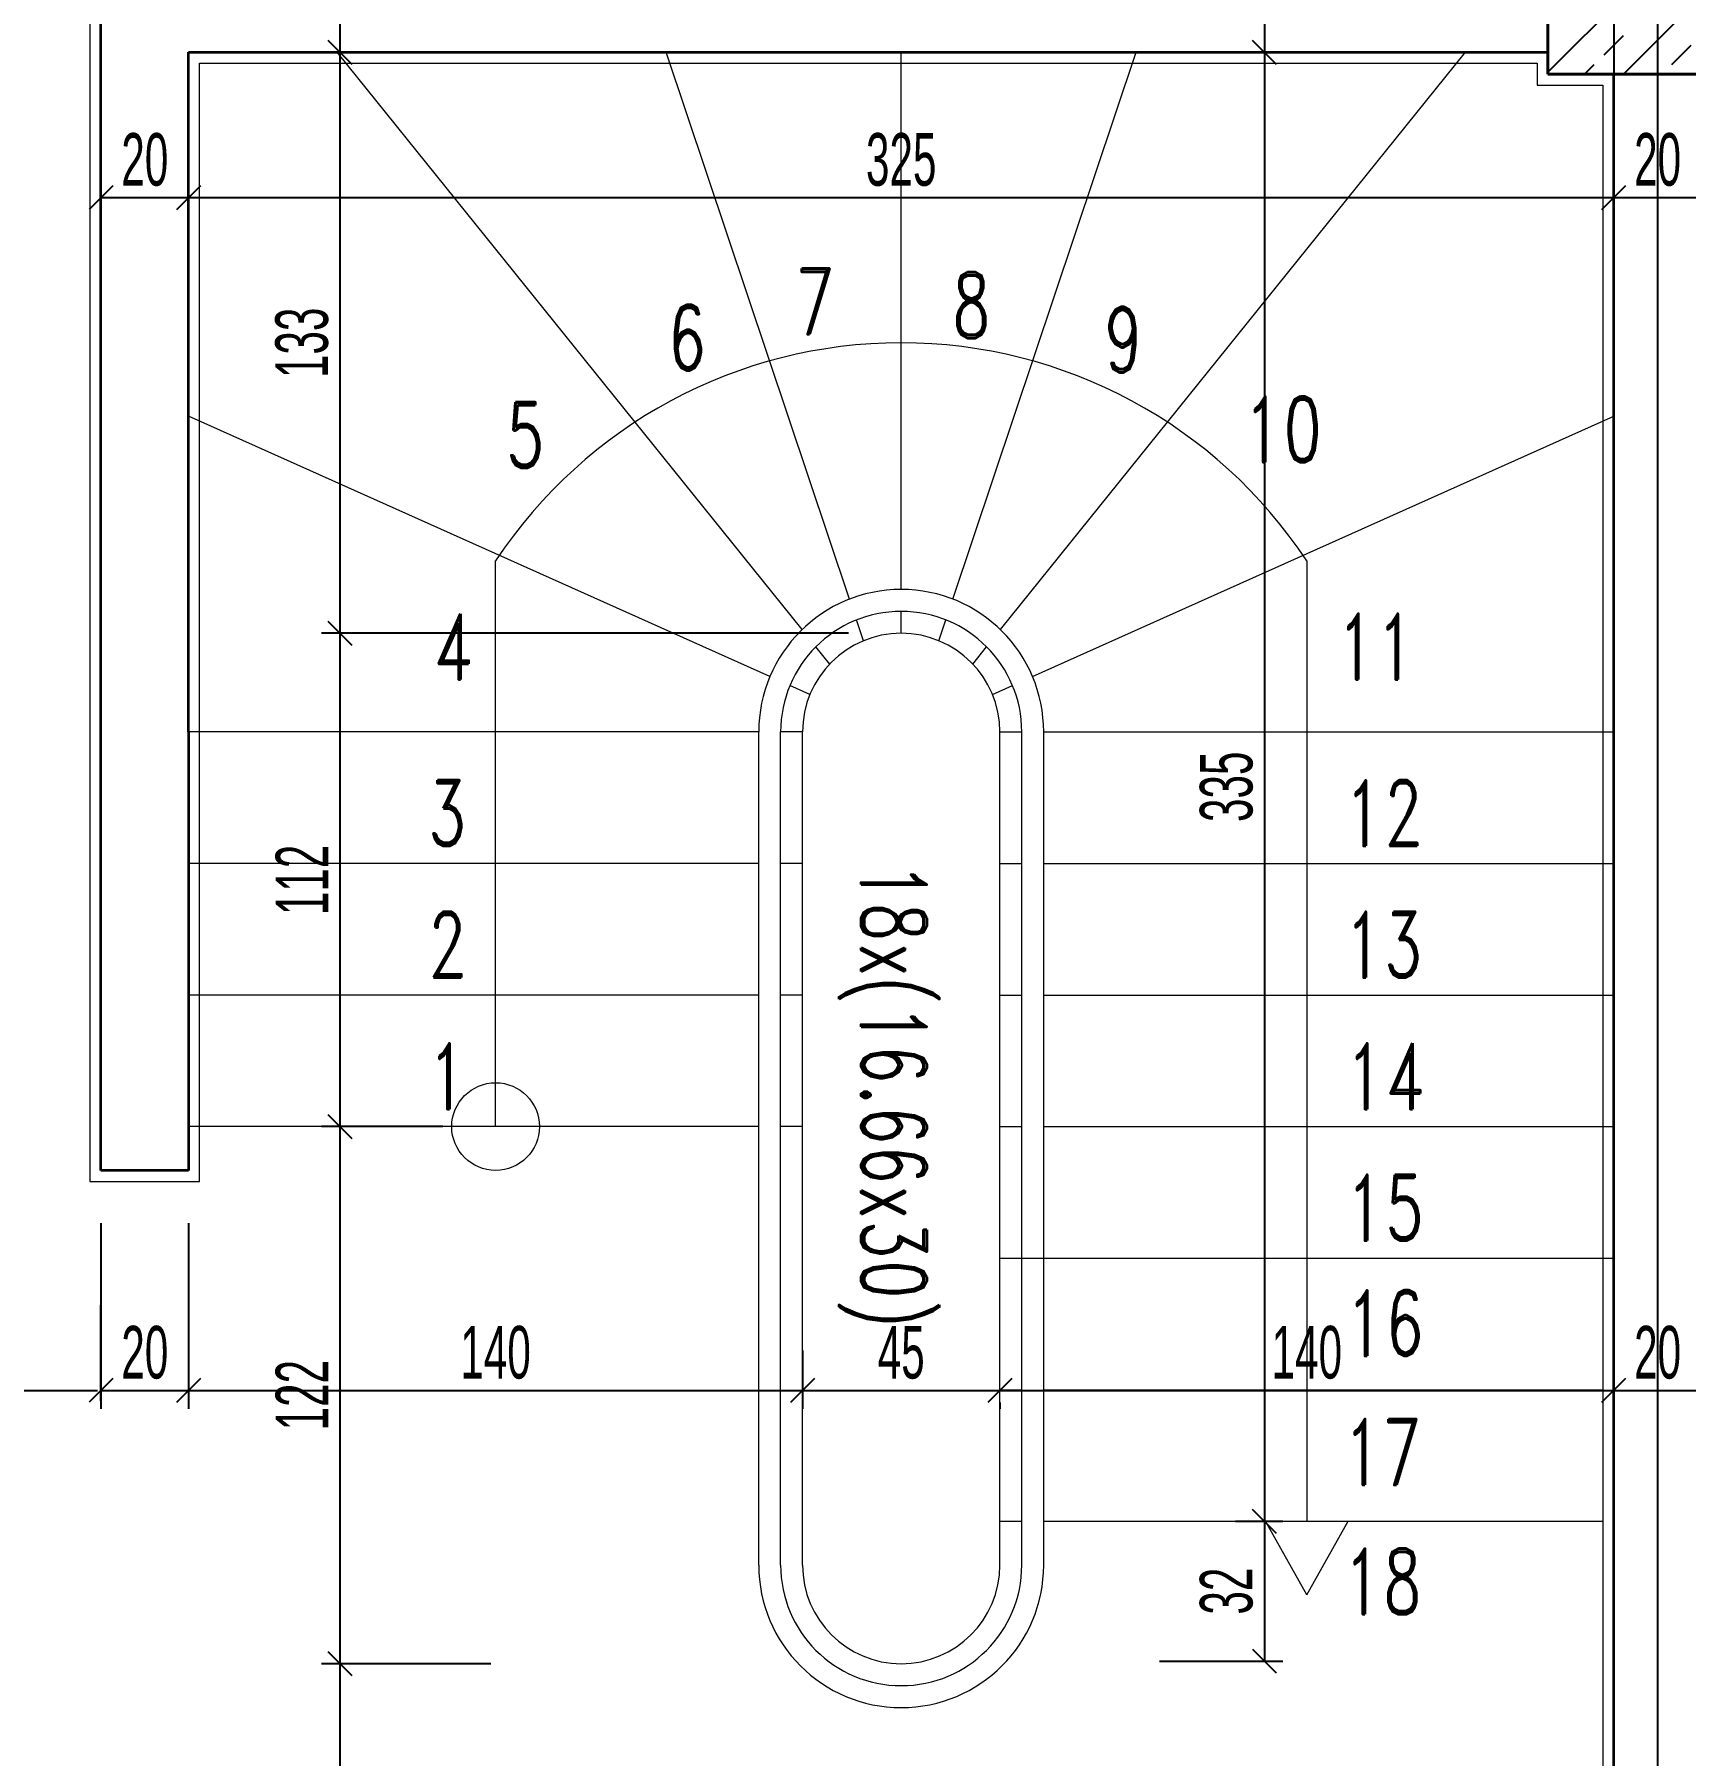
# Model space of a CAD drawing. Header units: inches. Extents: x -7543 to -822, y 102837 to 190349.
# Drawn here: x -833.7393 to -833.664, y 102837.046 to 102837.1245 of the extents above; entities that cross this region are included whole.
import ezdxf

# ---------------------------------------------------------------- set-up
doc = ezdxf.new("R2010")
doc.units = ezdxf.units.IN
doc.header["$MEASUREMENT"] = 0
doc.linetypes.add('DASHDOTX2', pattern=[2, 1, -0.5, 0, -0.5])
doc.layers.get('0').update_dxf_attribs({"lineweight": 25})
doc.layers.get('Defpoints').update_dxf_attribs({"lineweight": 25})
for name, color, linetype, lineweight in [('AKS', 1, 'Continuous', 25), ('ICOL', 55, 'Continuous', 25), ('KOLON', 2, 'Continuous', 40), ('SIVA', 150, 'Continuous', 15), ('TARAMA', 8, 'Continuous', 25), ('YAZI', 7, 'Continuous', 25)]:
    doc.layers.add(name, color=color, linetype=linetype, lineweight=lineweight)
doc.layers.add('DUVAR', color=7, linetype='Continuous', lineweight=35, true_color=0xfc4642)
doc.layers.add('MERDİVEN', color=7, linetype='Continuous', lineweight=20, true_color=0x16c244)
doc.styles.add('OLCU', font='tromand.shx', dxfattribs={"width": 0.6, "height": 12})
doc.styles.add('st1', font='romandtw.shx', dxfattribs={"width": 0.7, "height": 40})

# ---------------------------------------------------------------- blocks, each defined once
blk = doc.blocks.new('E')
at = {"layer": 'ICOL'}
for p, q in [((0, -3), (0, 25)), ((-2.83, -2.83), (2.83, 2.83))]:
    blk.add_line(p, q, dxfattribs=at)
blk = doc.blocks.new('_Oblique')
at = {"color": 0, "linetype": 'ByBlock', "lineweight": -2}
blk.add_line((-0.5, -0.5), (0.5, 0.5), dxfattribs=at)

msp = doc.modelspace()

# ---------------------------------------------------------------- linework, layer by layer
at = {"layer": 'AKS', "linetype": 'DASHDOTX2', "ltscale": 10}
msp.add_line((-833.665261, 102837.241638), (-833.665261, 102836.73452), dxfattribs=at)
at = {"layer": 'Defpoints', "color": 3}
msp.add_line((-833.667261, 102837.182685), (-833.667261, 102836.787684), dxfattribs=at)
at = {"layer": 'DUVAR'}
for p, q in [((-833.736261, 102837.072684), (-833.736261, 102837.127684)), ((-833.732261, 102837.092684), (-833.732261, 102837.123684)), ((-833.732261, 102837.123684), (-833.670261, 102837.123684)), ((-833.732261, 102837.092684), (-833.732261, 102837.123684)), ((-833.667261, 102836.958341), (-833.667261, 102837.122684)), ((-833.732261, 102837.092684), (-833.732261, 102837.072684)), ((-833.732261, 102837.072684), (-833.736261, 102837.072684))]:
    msp.add_line(p, q, dxfattribs=at)
at = {"layer": 'ICOL'}
for p, q in [((-833.725364, 102837.127684), (-833.725364, 102837.123684)), ((-833.683195, 102837.127684), (-833.683195, 102837.123684)), ((-833.725364, 102837.123684), (-833.725364, 102837.097184)), ((-833.683195, 102837.123684), (-833.683195, 102837.056684)), ((-833.736261, 102837.117055), (-833.732261, 102837.117055)), ((-833.732261, 102837.117055), (-833.667261, 102837.117055)), ((-833.667261, 102837.117055), (-833.663261, 102837.117055)), ((-833.725364, 102837.097184), (-833.725364, 102837.074684)), ((-833.725364, 102837.074684), (-833.725364, 102837.050184)), ((-833.835105, 102837.062648), (-833.736417, 102837.062648)), ((-833.736261, 102837.062648), (-833.732261, 102837.062648)), ((-833.732261, 102837.062648), (-833.704261, 102837.062648)), ((-833.704261, 102837.062648), (-833.695261, 102837.062648)), ((-833.695261, 102837.062648), (-833.667261, 102837.062648)), ((-833.667261, 102837.062648), (-833.663261, 102837.062648)), ((-833.683195, 102837.056684), (-833.683195, 102837.050308)), ((-833.725364, 102837.050184), (-833.725364, 102836.779684))]:
    msp.add_line(p, q, dxfattribs=at)
at = {"layer": 'ICOL', "color": 53}
for p, q in [((-833.725509, 102837.123684), (-833.726204, 102837.123684)), ((-833.725509, 102837.123684), (-833.726204, 102837.123684)), ((-833.685595, 102837.123684), (-833.684035, 102837.123684)), ((-833.685595, 102837.123684), (-833.684035, 102837.123684)), ((-833.667261, 102837.115886), (-833.667261, 102837.117895)), ((-833.667261, 102837.115886), (-833.667261, 102837.117895)), ((-833.732261, 102837.116797), (-833.732261, 102837.116215)), ((-833.732261, 102837.116797), (-833.732261, 102837.116215)), ((-833.736261, 102837.115425), (-833.736261, 102837.116215)), ((-833.702161, 102837.097184), (-833.726204, 102837.097184)), ((-833.702161, 102837.097184), (-833.726204, 102837.097184)), ((-833.720661, 102837.074684), (-833.726204, 102837.074684)), ((-833.720661, 102837.074684), (-833.726204, 102837.074684)), ((-833.736261, 102837.070284), (-833.736261, 102837.061808)), ((-833.732261, 102837.070284), (-833.732261, 102837.061808)), ((-833.732261, 102837.070284), (-833.732261, 102837.061808)), ((-833.704261, 102837.064477), (-833.704261, 102837.061808)), ((-833.704261, 102837.064477), (-833.704261, 102837.061808)), ((-833.667261, 102837.063256), (-833.667261, 102837.063488)), ((-833.667261, 102837.063256), (-833.667261, 102837.063488)), ((-833.695261, 102837.062092), (-833.695261, 102837.061808)), ((-833.695261, 102837.062092), (-833.695261, 102837.061808)), ((-833.684519, 102837.056684), (-833.682355, 102837.056684)), ((-833.684519, 102837.056684), (-833.682355, 102837.056684)), ((-833.718475, 102837.050184), (-833.726204, 102837.050184)), ((-833.718475, 102837.050184), (-833.726204, 102837.050184)), ((-833.687984, 102837.050308), (-833.682355, 102837.050308))]:
    msp.add_line(p, q, dxfattribs=at)
at = {"layer": 'KOLON'}
for p, q in [((-833.670261, 102837.127684), (-833.670261, 102837.122684)), ((-833.670261, 102837.122684), (-833.660261, 102837.122684))]:
    msp.add_line(p, q, dxfattribs=at)
at = {"layer": 'MERDİVEN'}
for p, q in [((-833.704285, 102837.097352), (-833.725494, 102837.123684)), ((-833.702118, 102837.098742), (-833.710476, 102837.123684)), ((-833.699761, 102837.099184), (-833.699761, 102837.123684)), ((-833.697404, 102837.098742), (-833.689046, 102837.123684)), ((-833.695237, 102837.097352), (-833.674029, 102837.123684)), ((-833.705748, 102837.095216), (-833.732261, 102837.107082)), ((-833.693775, 102837.095216), (-833.667261, 102837.107082)), ((-833.718261, 102837.074684), (-833.718261, 102837.100487)), ((-833.681261, 102837.100487), (-833.681261, 102837.056684)), ((-833.701481, 102837.096842), (-833.7018, 102837.097792)), ((-833.699761, 102837.097184), (-833.699761, 102837.098184)), ((-833.698041, 102837.096842), (-833.697723, 102837.097792)), ((-833.703023, 102837.095784), (-833.703655, 102837.096569)), ((-833.6965, 102837.095784), (-833.695868, 102837.096569)), ((-833.703922, 102837.094399), (-833.704835, 102837.094808)), ((-833.695601, 102837.094399), (-833.694688, 102837.094808)), ((-833.706261, 102837.092684), (-833.732261, 102837.092684)), ((-833.706261, 102837.054684), (-833.706261, 102837.092684)), ((-833.704261, 102837.092684), (-833.705261, 102837.092684)), ((-833.705261, 102837.054684), (-833.705261, 102837.092684)), ((-833.704261, 102837.054684), (-833.704261, 102837.092684)), ((-833.695261, 102837.054684), (-833.695261, 102837.092684)), ((-833.695261, 102837.092684), (-833.694261, 102837.092684)), ((-833.694261, 102837.054684), (-833.694261, 102837.092684)), ((-833.693261, 102837.054684), (-833.693261, 102837.092684)), ((-833.693261, 102837.092684), (-833.667261, 102837.092684)), ((-833.706261, 102837.086684), (-833.732261, 102837.086684)), ((-833.704261, 102837.086684), (-833.705261, 102837.086684)), ((-833.695261, 102837.086684), (-833.694261, 102837.086684)), ((-833.693261, 102837.086684), (-833.667261, 102837.086684)), ((-833.706261, 102837.080684), (-833.732261, 102837.080684)), ((-833.704261, 102837.080684), (-833.705261, 102837.080684)), ((-833.695261, 102837.080684), (-833.694261, 102837.080684)), ((-833.693261, 102837.080684), (-833.667261, 102837.080684)), ((-833.706261, 102837.074684), (-833.732261, 102837.074684)), ((-833.704261, 102837.074684), (-833.705261, 102837.074684)), ((-833.695261, 102837.074684), (-833.694261, 102837.074684)), ((-833.693261, 102837.074684), (-833.667261, 102837.074684)), ((-833.695261, 102837.068684), (-833.667261, 102837.068684)), ((-833.683147, 102837.068684), (-833.679375, 102837.068684)), ((-833.695261, 102837.062684), (-833.694261, 102837.062684)), ((-833.693261, 102837.062684), (-833.667761, 102837.062684)), ((-833.695261, 102837.056684), (-833.694261, 102837.056684)), ((-833.693261, 102837.056684), (-833.667761, 102837.056684)), ((-833.681261, 102837.053326), (-833.683147, 102837.056684)), ((-833.681261, 102837.053326), (-833.679375, 102837.056684))]:
    msp.add_line(p, q, dxfattribs=at)
msp.add_circle((-833.718261, 102837.074684), 0.002, dxfattribs=at)
for centre, radius, start, end in [((-833.699761, 102837.088256), 0.022178, 33.4704, 146.5296), ((-833.699761, 102837.092684), 0.0065, 0, 180), ((-833.699761, 102837.092684), 0.0055, 0, 180), ((-833.699761, 102837.092684), 0.0045, 0, 180), ((-833.699761, 102837.054684), 0.0065, 180, 0), ((-833.699761, 102837.054684), 0.0055, 180, 0), ((-833.699761, 102837.054684), 0.0045, 180, 0)]:
    msp.add_arc(centre, radius, start, end, dxfattribs=at)
at = {"layer": 'SIVA'}
for p, q in [((-833.736761, 102837.128184), (-833.736761, 102837.072184)), ((-833.731761, 102837.123184), (-833.670761, 102837.123184)), ((-833.731761, 102837.092684), (-833.731761, 102837.123184)), ((-833.670761, 102837.123184), (-833.670761, 102837.122184)), ((-833.670761, 102837.122184), (-833.667761, 102837.122184)), ((-833.667761, 102837.122184), (-833.667761, 102836.958684)), ((-833.731761, 102837.072184), (-833.731761, 102837.092684)), ((-833.736761, 102837.072184), (-833.731761, 102837.072184))]:
    msp.add_line(p, q, dxfattribs=at)
at = {"layer": 'TARAMA'}
for p, q in [((-833.670261, 102837.122781), (-833.665358, 102837.127684)), ((-833.666823, 102837.122684), (-833.661823, 102837.127684)), ((-833.667706, 102837.123569), (-833.666822, 102837.124453)), ((-833.664612, 102837.123127), (-833.663728, 102837.124011)), ((-833.66859, 102837.122684), (-833.668148, 102837.123127)), ((-833.665055, 102837.122684), (-833.665054, 102837.122685))]:
    msp.add_line(p, q, dxfattribs=at)

# ---------------------------------------------------------------- block references
at = {"layer": 'ICOL'}
for p, xscale, yscale, zscale, rotation in [((-833.725364, 102837.123684), 0.001080000001820736, 0.001080000001820736, 0.001080000001820736, 90), ((-833.725364, 102837.123684), 0.001080000001820736, 0.001080000001820736, 0.001080000001820736, 270), ((-833.683195, 102837.123684), 0.001080000001820736, 0.001080000001820736, 0.001080000001820736, 90), ((-833.683195, 102837.123684), 0.001080000001820736, 0.001080000001820736, 0.001080000001820736, 270), ((-833.736261, 102837.117055), 0.001080000000001746, 0.001080000000001746, 0.001080000000001746, 180), ((-833.732261, 102837.117055), 0.001080000000001746, 0.001080000000001746, 0.001080000000001746, 180), ((-833.667261, 102837.117055), 0.001080000000001746, 0.001080000000001746, 0.001080000000001746, 180), ((-833.725364, 102837.097184), 0.001080000001820736, 0.001080000001820736, 0.001080000001820736, 90), ((-833.725364, 102837.097184), 0.001080000001820736, 0.001080000001820736, 0.001080000001820736, 270), ((-833.725364, 102837.074684), 0.001080000001820736, 0.001080000001820736, 0.001080000001820736, 90), ((-833.725364, 102837.074684), 0.001080000001820736, 0.001080000001820736, 0.001080000001820736, 270), ((-833.736261, 102837.062648), 0.001080000000001746, 0.001080000000001746, 0.001080000000001746, 180), ((-833.732261, 102837.062648), 0.001080000000001746, 0.001080000000001746, 0.001080000000001746, 180), ((-833.704261, 102837.062648), 0.001080000000001746, 0.001080000000001746, 0.001080000000001746, 180), ((-833.695261, 102837.062648), 0.001080000000001746, 0.001080000000001746, 0.001080000000001746, 180), ((-833.667261, 102837.062648), 0.001080000000001746, 0.001080000000001746, 0.001080000000001746, 180), ((-833.683195, 102837.056684), 0.001080000001820736, 0.001080000001820736, 0.001080000001820736, 90), ((-833.683195, 102837.056684), 0.001080000001820736, 0.001080000001820736, 0.001080000001820736, 270), ((-833.725364, 102837.050184), 0.001080000001820736, 0.001080000001820736, 0.001080000001820736, 90), ((-833.725364, 102837.050184), 0.001080000001820736, 0.001080000001820736, 0.001080000001820736, 270), ((-833.683195, 102837.050308), 0.001080000001820736, 0.001080000001820736, 0.001080000001820736, 270)]:
    msp.add_blockref('_Oblique', p, dxfattribs=dict(at, xscale=xscale, yscale=yscale, zscale=zscale, rotation=rotation))
for name, p, xscale, yscale, zscale in [('_Oblique', (-833.732261, 102837.117055), 0.001080000000001746, 0.001080000000001746, 0.001080000000001746), ('_Oblique', (-833.667261, 102837.117055), 0.001080000000001746, 0.001080000000001746, 0.001080000000001746), ('E', (-833.736261, 102837.062648), 0.0001559999999471984, 0.0001559999999471984, 0.0001559999999471984), ('_Oblique', (-833.732261, 102837.062648), 0.001080000000001746, 0.001080000000001746, 0.001080000000001746), ('_Oblique', (-833.704261, 102837.062648), 0.001080000000001746, 0.001080000000001746, 0.001080000000001746), ('_Oblique', (-833.695261, 102837.062648), 0.001080000000001746, 0.001080000000001746, 0.001080000000001746), ('_Oblique', (-833.667261, 102837.062648), 0.001080000000001746, 0.001080000000001746, 0.001080000000001746)]:
    msp.add_blockref(name, p, dxfattribs=dict(at, xscale=xscale, yscale=yscale, zscale=zscale))

# ---------------------------------------------------------------- texts
at = {"layer": 'ICOL', "char_height": 0.0024, "attachment_point": 5, "style": 'OLCU'}
for s, insert in [('\\A1;20', (-833.734261, 102837.118783)), ('\\A1;325', (-833.699761, 102837.118783)), ('\\A1;20', (-833.665261, 102837.118783)), ('\\A1;20', (-833.734261, 102837.064376)), ('\\A1;140', (-833.718261, 102837.064376)), ('\\A1;45', (-833.699761, 102837.064376)), ('\\A1;140', (-833.681261, 102837.064376)), ('\\A1;20', (-833.665261, 102837.064376))]:
    msp.add_mtext(s, dxfattribs=dict(at, insert=insert))
at = {"layer": 'ICOL', "char_height": 0.0024, "attachment_point": 5, "rotation": 90, "style": 'OLCU'}
for s, insert in [('\\A1;133', (-833.727092, 102837.110434)), ('\\A1;335', (-833.684923, 102837.090184)), ('\\A1;112', (-833.727092, 102837.085934)), ('\\A1;122', (-833.727092, 102837.062434)), ('\\A1;32', (-833.684923, 102837.053496))]:
    msp.add_mtext(s, dxfattribs=dict(at, insert=insert))
at = {"layer": 'YAZI', "style": 'st1', "width": 0.7}
for s, p in [('7', (-833.704567, 102837.110822)), ('8', (-833.697457, 102837.110653)), ('6', (-833.710427, 102837.10917)), ('9', (-833.690527, 102837.109082)), ('10', (-833.684152, 102837.104986)), ('5', (-833.717806, 102837.104726)), ('4', (-833.721115, 102837.095079)), ('11', (-833.679907, 102837.095079)), ('3', (-833.721358, 102837.087484)), ('12', (-833.679564, 102837.087484)), ('2', (-833.721358, 102837.081484)), ('13', (-833.679564, 102837.081484)), ('1', (-833.721358, 102837.075484)), ('14', (-833.679504, 102837.075484)), ('15', (-833.679504, 102837.069484)), ('16', (-833.679504, 102837.064222)), ('17', (-833.679604, 102837.058344)), ('18', (-833.679604, 102837.052438))]:
    msp.add_text(s, height=0.003, dxfattribs=at).set_placement(p)
msp.add_text('18x(16.66x30)', height=0.003, rotation=270, dxfattribs=at).set_placement((-833.701594, 102837.08671))

doc.saveas('drawing.dxf')
